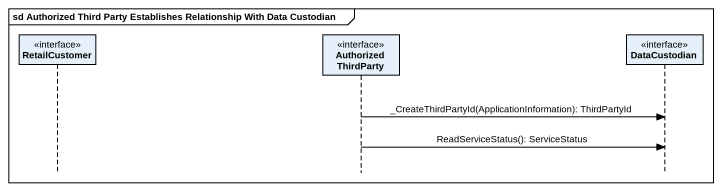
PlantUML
@startuml
mainframe sd Authorized Third Party Establishes Relationship With Data Custodian
hide footbox
participant RetailCustomer <<interface>>
participant "Authorized ThirdParty" as Authorized_ThirdParty <<interface>>
participant DataCustodian <<interface>>

Authorized_ThirdParty -> DataCustodian : _CreateThirdPartyId(ApplicationInformation): ThirdPartyId
Authorized_ThirdParty -> DataCustodian : ReadServiceStatus(): ServiceStatus
@enduml
